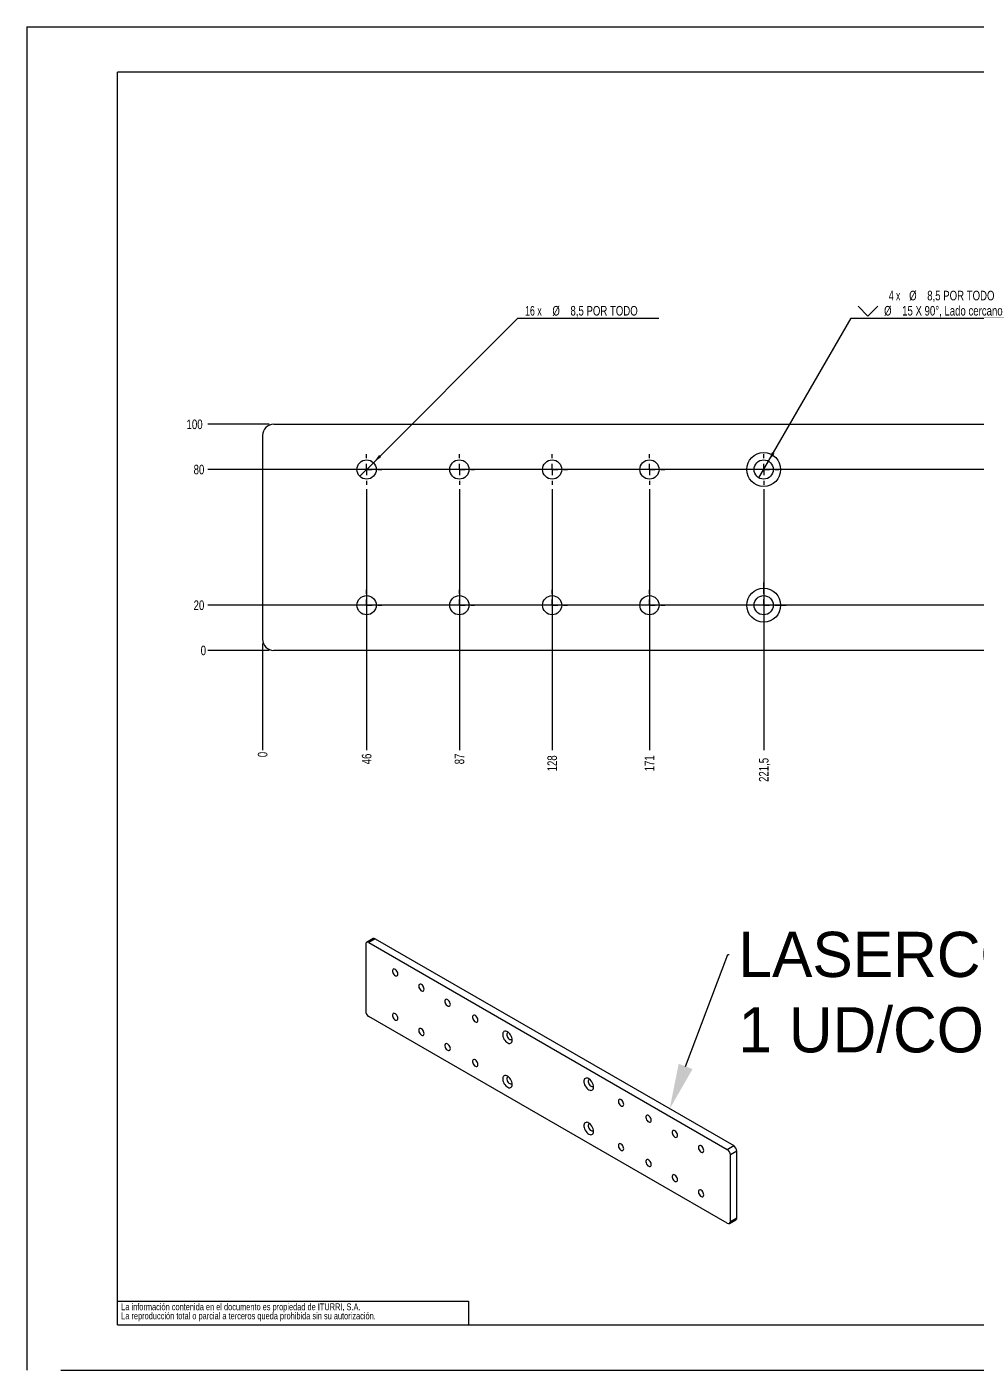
# Model space of a CAD drawing. Extents: x 0 to 1053, y 0 to 297.
# Drawn here: x 0 to 210, y 0 to 297 of the extents above; entities that cross this region are included whole.
import ezdxf
from ezdxf import colors
from ezdxf.entities.mleader import LeaderData, LeaderLine
from ezdxf.math import Vec2, Vec3

# ---------------------------------------------------------------- set-up
doc = ezdxf.new("R2010")
doc.units = 0
doc.linetypes.add('SLD-CONTINUA', pattern=[0])
doc.layers.get('0').update_dxf_attribs({"linetype": 'CONTINUOUS'})
doc.layers.add('FORMATO', color=7, linetype='SLD-CONTINUA')
doc.layers.add('SLD-0', color=179, linetype='SLD-CONTINUA')
doc.styles.add('SLDTEXTSTYLE1', font='TXT', dxfattribs={"width": 0.75})
doc.styles.add('SLDTEXTSTYLE2', font='TXT', dxfattribs={"width": 0.666667})
doc.styles.add('SLDTEXTSTYLE3', font='TXT', dxfattribs={"width": 0.6875})
doc.dimstyles.new('SLDDIMSTYLE0', dxfattribs={"dimtxt": 2.116667, "dimasz": 2.116667, "dimexe": 0, "dimexo": 0.0625, "dimgap": 0.529167, "dimtad": 0, "dimtih": 1, "dimtoh": 1, "dimdec": 0, "dimlfac": 2, "dimrnd": 1e-09, "dimdsep": 46, "dimtxsty": 'SLDTEXTSTYLE1', "dimblk1": 'NONE', "dimblk2": 'NONE', "dimsah": 1, "dimcen": 0.09, "dimadec": 0, "dimazin": 0, "dimtfac": 1, "dimtdec": 0, "dimtofl": 0, "dimtmove": 0, "dimatfit": 3, "dimldrblk": 'NONE', "dimfxl": 0, "dimtolj": 1, "dimtzin": 12, "dimarcsym": 0})
doc.dimstyles.new('SLDDIMSTYLE1', dxfattribs={"dimtxt": 2.116667, "dimasz": 2.116667, "dimexe": 0, "dimexo": 0.0625, "dimgap": 0.529167, "dimtad": 0, "dimtih": 1, "dimtoh": 1, "dimdec": 1, "dimlfac": 2, "dimrnd": 1e-09, "dimzin": 12, "dimdsep": 46, "dimtxsty": 'SLDTEXTSTYLE1', "dimblk1": 'NONE', "dimblk2": 'NONE', "dimsah": 1, "dimcen": 0.09, "dimadec": 0, "dimazin": 0, "dimtfac": 1, "dimtdec": 1, "dimtofl": 0, "dimtmove": 0, "dimatfit": 3, "dimldrblk": 'NONE', "dimfxl": 0, "dimtolj": 1, "dimtzin": 12, "dimarcsym": 0})
doc.dimstyles.new('SLDDIMSTYLE3', dxfattribs={"dimtxt": 2.116667, "dimasz": 2.116667, "dimexe": 0, "dimexo": 0.0625, "dimgap": 0.529167, "dimtad": 0, "dimtih": 1, "dimtoh": 1, "dimdec": 1, "dimlfac": 2, "dimrnd": 1e-09, "dimzin": 12, "dimdsep": 46, "dimtxsty": 'SLDTEXTSTYLE1', "dimblk1": 'NONE', "dimsah": 1, "dimcen": 0, "dimadec": 0, "dimazin": 0, "dimtfac": 1, "dimtdec": 1, "dimtmove": 0, "dimatfit": 3, "dimldrblk": 'NONE', "dimfxl": 0, "dimtolj": 1, "dimtzin": 12, "dimarcsym": 0})

# ---------------------------------------------------------------- blocks, each defined once
blk = doc.blocks.new('SW_NOTE_4')
at = {"layer": 'SLD-0', "color": 0, "char_height": 1.5, "attachment_point": 1, "style": 'SLDTEXTSTYLE1'}
for s, insert in [('La información contenida en el documento es propiedad de ITURRI, S.A.', (0, 1.93)), ('La reproducción total o parcial a terceros queda prohibida sin su autorización.', (0, -0.07))]:
    blk.add_mtext(s, dxfattribs=dict(at, insert=insert))
blk = doc.blocks.new('SW_NOTE_8')
at = {"layer": 'SLD-0', "color": 0, "char_height": 1.5, "attachment_point": 1, "style": 'SLDTEXTSTYLE1'}
for s, insert in [('La información contenida en el documento es propiedad de ITURRI, S.A.', (0, 1.93)), ('La reproducción total o parcial a terceros queda prohibida sin su autorización.', (0, -0.07))]:
    blk.add_mtext(s, dxfattribs=dict(at, insert=insert))
blk = doc.blocks.new('_D')
at = {"layer": 'FORMATO', "color": 7}
blk.add_line((53.58, 159.13), (39.98, 159.13), dxfattribs=at)
at = {"layer": 'FORMATO', "color": 7, "insert": (38.41, 160.18), "char_height": 2.12, "attachment_point": 1, "style": 'SLDTEXTSTYLE1'}
blk.add_mtext('0', dxfattribs=at)
blk = doc.blocks.new('_NONE')
blk = doc.blocks.new('_D_1')
at = {"layer": 'FORMATO', "color": 7}
blk.add_line((309.7, 169.13), (39.98, 169.13), dxfattribs=at)
at = {"layer": 'FORMATO', "color": 7, "insert": (36.85, 170.18), "char_height": 2.117, "attachment_point": 1, "style": 'SLDTEXTSTYLE1'}
blk.add_mtext('20', dxfattribs=at)
blk = doc.blocks.new('_D_2')
at = {"layer": 'FORMATO', "color": 7}
blk.add_line((309.7, 199.13), (39.98, 199.13), dxfattribs=at)
at = {"layer": 'FORMATO', "color": 7, "insert": (36.85, 200.18), "char_height": 2.117, "attachment_point": 1, "style": 'SLDTEXTSTYLE1'}
blk.add_mtext('80', dxfattribs=at)
blk = doc.blocks.new('_D_3')
at = {"layer": 'FORMATO', "color": 7}
blk.add_line((53.58, 209.13), (39.98, 209.13), dxfattribs=at)
at = {"layer": 'FORMATO', "color": 7, "insert": (35.29, 210.18), "char_height": 2.117, "attachment_point": 1, "style": 'SLDTEXTSTYLE1'}
blk.add_mtext('100', dxfattribs=at)
blk = doc.blocks.new('_D_4')
at = {"layer": 'FORMATO', "color": 7}
blk.add_line((52.08, 160.63), (52.08, 137.08), dxfattribs=at)
at = {"layer": 'FORMATO', "color": 7, "insert": (51.03, 135.52), "char_height": 2.12, "attachment_point": 1, "rotation": 90, "style": 'SLDTEXTSTYLE1'}
blk.add_mtext('0', dxfattribs=at)
blk = doc.blocks.new('_D_5')
at = {"layer": 'FORMATO', "color": 7}
blk.add_line((75.08, 194.76), (75.08, 137.08), dxfattribs=at)
at = {"layer": 'FORMATO', "color": 7, "insert": (74.03, 133.95), "char_height": 2.117, "attachment_point": 1, "rotation": 90, "style": 'SLDTEXTSTYLE1'}
blk.add_mtext('46', dxfattribs=at)
blk = doc.blocks.new('_D_6')
at = {"layer": 'FORMATO', "color": 7}
blk.add_line((95.58, 194.76), (95.58, 137.08), dxfattribs=at)
at = {"layer": 'FORMATO', "color": 7, "insert": (94.53, 133.95), "char_height": 2.117, "attachment_point": 1, "rotation": 90, "style": 'SLDTEXTSTYLE1'}
blk.add_mtext('87', dxfattribs=at)
blk = doc.blocks.new('_D_7')
at = {"layer": 'FORMATO', "color": 7}
blk.add_line((116.08, 194.76), (116.08, 137.08), dxfattribs=at)
at = {"layer": 'FORMATO', "color": 7, "insert": (115.03, 132.39), "char_height": 2.117, "attachment_point": 1, "rotation": 90, "style": 'SLDTEXTSTYLE1'}
blk.add_mtext('128', dxfattribs=at)
blk = doc.blocks.new('_D_8')
at = {"layer": 'FORMATO', "color": 7}
blk.add_line((137.58, 194.76), (137.58, 137.08), dxfattribs=at)
at = {"layer": 'FORMATO', "color": 7, "insert": (136.53, 132.39), "char_height": 2.117, "attachment_point": 1, "rotation": 90, "style": 'SLDTEXTSTYLE1'}
blk.add_mtext('171', dxfattribs=at)
blk = doc.blocks.new('_D_9')
at = {"layer": 'FORMATO', "color": 7}
blk.add_line((162.83, 194.76), (162.83, 137.08), dxfattribs=at)
at = {"layer": 'FORMATO', "color": 7, "insert": (161.78, 130.05), "char_height": 2.117, "attachment_point": 1, "rotation": 90, "style": 'SLDTEXTSTYLE1'}
blk.add_mtext('221,5', dxfattribs=at)
blk = doc.blocks.new('_D_10')
at = {"layer": 'FORMATO', "color": 7}
blk.add_line((226.33, 193.13), (226.33, 137.08), dxfattribs=at)
at = {"layer": 'FORMATO', "color": 7, "insert": (225.28, 130.05), "char_height": 2.117, "attachment_point": 1, "rotation": 90, "style": 'SLDTEXTSTYLE1'}
blk.add_mtext('348,5', dxfattribs=at)
blk = doc.blocks.new('_D_11')
at = {"layer": 'FORMATO', "color": 7}
blk.add_line((251.58, 194.76), (251.58, 137.08), dxfattribs=at)
at = {"layer": 'FORMATO', "color": 7, "insert": (250.53, 132.39), "char_height": 2.117, "attachment_point": 1, "rotation": 90, "style": 'SLDTEXTSTYLE1'}
blk.add_mtext('399', dxfattribs=at)
blk = doc.blocks.new('_D_12')
at = {"layer": 'FORMATO', "color": 7}
blk.add_line((273.08, 194.76), (273.08, 137.08), dxfattribs=at)
at = {"layer": 'FORMATO', "color": 7, "insert": (272.03, 132.39), "char_height": 2.117, "attachment_point": 1, "rotation": 90, "style": 'SLDTEXTSTYLE1'}
blk.add_mtext('442', dxfattribs=at)
blk = doc.blocks.new('_D_13')
at = {"layer": 'FORMATO', "color": 7}
blk.add_line((293.58, 194.76), (293.58, 137.08), dxfattribs=at)
at = {"layer": 'FORMATO', "color": 7, "insert": (292.53, 132.39), "char_height": 2.117, "attachment_point": 1, "rotation": 90, "style": 'SLDTEXTSTYLE1'}
blk.add_mtext('483', dxfattribs=at)
blk = doc.blocks.new('_D_14')
at = {"layer": 'FORMATO', "color": 7}
blk.add_line((314.08, 194.76), (314.08, 137.08), dxfattribs=at)
at = {"layer": 'FORMATO', "color": 7, "insert": (313.03, 132.39), "char_height": 2.117, "attachment_point": 1, "rotation": 90, "style": 'SLDTEXTSTYLE1'}
blk.add_mtext('524', dxfattribs=at)
blk = doc.blocks.new('_D_15')
at = {"layer": 'FORMATO', "color": 7}
blk.add_line((337.08, 160.63), (337.08, 137.08), dxfattribs=at)
at = {"layer": 'FORMATO', "color": 7, "insert": (336.03, 132.39), "char_height": 2.117, "attachment_point": 1, "rotation": 90, "style": 'SLDTEXTSTYLE1'}
blk.add_mtext('570', dxfattribs=at)
blk = doc.blocks.new('SW_SYMBOL_HOLE_SINK')
at = {"layer": 'FORMATO', "color": 0}
for p, q in [((0, 875), (800, 75)), ((800, 75), (1600, 875))]:
    blk.add_line(p, q, dxfattribs=at)
blk = doc.blocks.new('_D_17')
at = {"layer": 'FORMATO'}
for p, q in [((163.89, 200.97), (182.13, 232.56)), ((182.13, 232.56), (225.26, 232.56)), ((161.77, 197.29), (163.89, 200.97))]:
    blk.add_line(p, q, dxfattribs=at)
blk.add_solid([(163.89, 200.97), (165.23, 202.64), (164.67, 202.97)], dxfattribs=at)
at = {"layer": 'FORMATO', "xscale": 0.0027037109375, "yscale": 0.0027037109375, "zscale": 0.0027037109375}
blk.add_blockref('SW_SYMBOL_HOLE_SINK', (183.72, 232.86), dxfattribs=at)
at = {"layer": 'FORMATO', "attachment_point": 1}
for s, insert, char_height, style in [('4 x', (190.5, 238.65), 2.117, 'SLDTEXTSTYLE2'), ('%%c', (194.98, 238.65), 2.117, 'SLDTEXTSTYLE1'), ('8,5 POR TODO', (198.97, 238.65), 2.1167, 'SLDTEXTSTYLE1'), ('%%c', (189.44, 235.29), 2.117, 'SLDTEXTSTYLE1'), ('15 X 90°, Lado cercano', (193.43, 235.29), 2.1167, 'SLDTEXTSTYLE1')]:
    blk.add_mtext(s, dxfattribs=dict(at, insert=insert, char_height=char_height, style=style))
blk = doc.blocks.new('_D_18')
at = {"layer": 'FORMATO'}
for p, q in [((76.58, 200.63), (108.51, 232.56)), ((108.51, 232.56), (139.64, 232.56)), ((73.58, 197.63), (76.58, 200.63))]:
    blk.add_line(p, q, dxfattribs=at)
blk.add_solid([(76.58, 200.63), (78.31, 201.9), (77.85, 202.36)], dxfattribs=at)
at = {"layer": 'FORMATO', "attachment_point": 1}
for s, insert, char_height, style in [('16 x', (110.1, 235.29), 2.117, 'SLDTEXTSTYLE3'), ('%%c', (116.14, 235.29), 2.117, 'SLDTEXTSTYLE1'), ('8,5 POR TODO', (120.13, 235.29), 2.1167, 'SLDTEXTSTYLE1')]:
    blk.add_mtext(s, dxfattribs=dict(at, insert=insert, char_height=char_height, style=style))
blk = doc.blocks.new('SW_CENTERMARKSYMBOL_5')
at = {"layer": 'FORMATO', "color": 0}
for p, q in [((0, 2.5), (0, 3.375)), ((-2.5, 0), (-3.375, 0)), ((0, 0), (-1.25, 0)), ((0, 0), (0, 1.25)), ((0, 0), (0, -1.25)), ((0, 0), (1.25, 0)), ((2.5, 0), (3.375, 0)), ((0, -2.5), (0, -3.375))]:
    blk.add_line(p, q, dxfattribs=at)
blk = doc.blocks.new('SW_CENTERMARKSYMBOL_6')
at = {"layer": 'FORMATO', "color": 0}
for p, q in [((0, 2.5), (0, 3.375)), ((-2.5, 0), (-3.375, 0)), ((0, 0), (-1.25, 0)), ((0, 0), (0, 1.25)), ((0, 0), (0, -1.25)), ((0, 0), (1.25, 0)), ((2.5, 0), (3.375, 0)), ((0, -2.5), (0, -3.375))]:
    blk.add_line(p, q, dxfattribs=at)
blk = doc.blocks.new('SW_CENTERMARKSYMBOL_7')
at = {"layer": 'FORMATO', "color": 0}
for p, q in [((0, 2.5), (0, 3.375)), ((-2.5, 0), (-3.375, 0)), ((0, 0), (-1.25, 0)), ((0, 0), (0, 1.25)), ((0, 0), (0, -1.25)), ((0, 0), (1.25, 0)), ((2.5, 0), (3.375, 0)), ((0, -2.5), (0, -3.375))]:
    blk.add_line(p, q, dxfattribs=at)
blk = doc.blocks.new('SW_CENTERMARKSYMBOL_8')
at = {"layer": 'FORMATO', "color": 0}
for p, q in [((0, 2.5), (0, 3.375)), ((-2.5, 0), (-3.375, 0)), ((0, 0), (-1.25, 0)), ((0, 0), (0, 1.25)), ((0, 0), (0, -1.25)), ((0, 0), (1.25, 0)), ((2.5, 0), (3.375, 0)), ((0, -2.5), (0, -3.375))]:
    blk.add_line(p, q, dxfattribs=at)
blk = doc.blocks.new('SW_CENTERMARKSYMBOL_9')
at = {"layer": 'FORMATO', "color": 0}
for p, q in [((0, 2.5), (0, 3.375)), ((-2.5, 0), (-3.375, 0)), ((0, 0), (-1.25, 0)), ((0, 0), (0, 1.25)), ((0, 0), (0, -1.25)), ((0, 0), (1.25, 0)), ((2.5, 0), (3.375, 0)), ((0, -2.5), (0, -3.375))]:
    blk.add_line(p, q, dxfattribs=at)
blk = doc.blocks.new('SW_CENTERMARKSYMBOL_10')
at = {"layer": 'FORMATO', "color": 0}
for p, q in [((0, 2.5), (0, 3.375)), ((-2.5, 0), (-3.375, 0)), ((0, 0), (-1.25, 0)), ((0, 0), (0, 1.25)), ((0, 0), (0, -1.25)), ((0, 0), (1.25, 0)), ((2.5, 0), (3.375, 0)), ((0, -2.5), (0, -3.375))]:
    blk.add_line(p, q, dxfattribs=at)
blk = doc.blocks.new('SW_CENTERMARKSYMBOL_11')
at = {"layer": 'FORMATO', "color": 0}
for p, q in [((0, 2.5), (0, 3.375)), ((-2.5, 0), (-3.375, 0)), ((0, 0), (-1.25, 0)), ((0, 0), (0, 1.25)), ((0, 0), (0, -1.25)), ((0, 0), (1.25, 0)), ((2.5, 0), (3.375, 0)), ((0, -2.5), (0, -3.375))]:
    blk.add_line(p, q, dxfattribs=at)
blk = doc.blocks.new('SW_CENTERMARKSYMBOL_12')
at = {"layer": 'FORMATO', "color": 0}
for p, q in [((0, 2.5), (0, 3.375)), ((-2.5, 0), (-3.375, 0)), ((0, 0), (-1.25, 0)), ((0, 0), (0, 1.25)), ((0, 0), (0, -1.25)), ((0, 0), (1.25, 0)), ((2.5, 0), (3.375, 0)), ((0, -2.5), (0, -3.375))]:
    blk.add_line(p, q, dxfattribs=at)
blk = doc.blocks.new('SW_CENTERMARKSYMBOL_13')
at = {"layer": 'FORMATO', "color": 0}
for p, q in [((0, 2.5), (0, 3.375)), ((-2.5, 0), (-3.375, 0)), ((0, 0), (-1.25, 0)), ((0, 0), (0, 1.25)), ((0, 0), (0, -1.25)), ((0, 0), (1.25, 0)), ((2.5, 0), (3.375, 0)), ((0, -2.5), (0, -3.375))]:
    blk.add_line(p, q, dxfattribs=at)
blk = doc.blocks.new('SW_CENTERMARKSYMBOL_14')
at = {"layer": 'FORMATO', "color": 0}
for p, q in [((0, 2.5), (0, 5)), ((-2.5, 0), (-5, 0)), ((0, 0), (-1.25, 0)), ((0, 0), (0, 1.25)), ((0, 0), (0, -1.25)), ((0, 0), (1.25, 0)), ((2.5, 0), (5, 0)), ((0, -2.5), (0, -5))]:
    blk.add_line(p, q, dxfattribs=at)

msp = doc.modelspace()

# ---------------------------------------------------------------- linework, layer by layer
at = {"color": 7, "linetype": 'SLD-CONTINUA'}
for p, q in [((0, 297), (420, 297)), ((0, 297), (0, -0.001)), ((410, 287), (20, 287)), ((20, 10), (20, 287)), ((54.58, 209.13), (334.58, 209.13)), ((52.08, 206.63), (52.08, 161.63)), ((334.58, 159.13), (54.58, 159.13)), ((76.502, 95.399), (75.088, 94.582)), ((77.002, 95.349), (75.588, 94.533)), ((77.002, 95.349), (156.198, 49.63)), ((74.881, 94.124), (74.881, 79.427)), ((75.588, 94.533), (154.784, 48.814)), ((154.784, 32.483), (75.588, 78.202)), ((154.784, 48.814), (156.198, 49.63)), ((156.905, 48.406), (155.491, 47.589)), ((155.491, 32.891), (155.491, 47.589)), ((156.905, 33.708), (156.905, 48.406)), ((155.284, 32.434), (156.698, 33.25)), ((155.491, 32.891), (156.905, 33.708)), ((20, 10), (410, 10)), ((7.531, 0), (420, 0))]:
    msp.add_line(p, q, dxfattribs=at)
at = {"color": 7, "linetype": 'SLD-CONTINUA', "flags": 128}
for points in [[(81.987, 87.572), (81.961, 87.792), (81.883, 88.024), (81.761, 88.246), (81.606, 88.439), (81.431, 88.586), (81.253, 88.673), (81.086, 88.694), (80.946, 88.646), (80.845, 88.533), (80.792, 88.366), (80.792, 88.159), (80.845, 87.931), (80.946, 87.702), (81.086, 87.492), (81.253, 87.32), (81.431, 87.201), (81.606, 87.147), (81.761, 87.16), (81.883, 87.242), (81.961, 87.383), (81.987, 87.572)], [(87.786, 84.225), (87.759, 84.445), (87.681, 84.676), (87.559, 84.898), (87.404, 85.091), (87.23, 85.238), (87.051, 85.326), (86.884, 85.347), (86.744, 85.299), (86.643, 85.186), (86.59, 85.019), (86.59, 84.812), (86.643, 84.584), (86.744, 84.354), (86.884, 84.144), (87.051, 83.973), (87.23, 83.854), (87.404, 83.799), (87.559, 83.813), (87.681, 83.894), (87.759, 84.036), (87.786, 84.225)], [(93.584, 80.878), (93.557, 81.098), (93.48, 81.329), (93.358, 81.551), (93.203, 81.744), (93.028, 81.891), (92.849, 81.979), (92.682, 81.999), (92.542, 81.951), (92.441, 81.839), (92.389, 81.671), (92.389, 81.464), (92.441, 81.236), (92.542, 81.007), (92.682, 80.797), (92.849, 80.625), (93.028, 80.507), (93.203, 80.452), (93.358, 80.466), (93.48, 80.547), (93.557, 80.689), (93.584, 80.878)], [(81.987, 77.774), (81.961, 77.994), (81.883, 78.225), (81.761, 78.447), (81.606, 78.64), (81.431, 78.787), (81.253, 78.875), (81.086, 78.895), (80.946, 78.847), (80.845, 78.735), (80.792, 78.567), (80.792, 78.361), (80.845, 78.132), (80.946, 77.903), (81.086, 77.693), (81.253, 77.521), (81.431, 77.403), (81.606, 77.348), (81.761, 77.362), (81.883, 77.443), (81.961, 77.585), (81.987, 77.774)], [(99.665, 77.367), (99.638, 77.587), (99.561, 77.819), (99.439, 78.041), (99.284, 78.234), (99.109, 78.38), (98.93, 78.468), (98.764, 78.489), (98.624, 78.441), (98.523, 78.328), (98.47, 78.161), (98.47, 77.954), (98.523, 77.726), (98.624, 77.497), (98.764, 77.287), (98.93, 77.115), (99.109, 76.996), (99.284, 76.941), (99.439, 76.955), (99.561, 77.037), (99.638, 77.178), (99.665, 77.367)], [(87.786, 74.427), (87.759, 74.647), (87.681, 74.878), (87.559, 75.1), (87.404, 75.293), (87.23, 75.44), (87.051, 75.527), (86.884, 75.548), (86.744, 75.5), (86.643, 75.387), (86.59, 75.22), (86.59, 75.013), (86.643, 74.785), (86.744, 74.556), (86.884, 74.346), (87.051, 74.174), (87.23, 74.056), (87.404, 74.001), (87.559, 74.015), (87.681, 74.096), (87.759, 74.237), (87.786, 74.427)], [(107.267, 72.979), (107.242, 73.257), (107.169, 73.55), (107.05, 73.845), (106.893, 74.129), (106.703, 74.387), (106.49, 74.608), (106.263, 74.781), (106.034, 74.899), (105.813, 74.956), (105.611, 74.949), (105.436, 74.878), (105.297, 74.748), (105.201, 74.563), (105.151, 74.333), (105.151, 74.068), (105.201, 73.781), (105.297, 73.485), (105.436, 73.194), (105.611, 72.921), (105.813, 72.68), (106.034, 72.482), (106.263, 72.335), (106.49, 72.247), (106.703, 72.222), (106.893, 72.261), (107.05, 72.363), (107.169, 72.521), (107.242, 72.73), (107.267, 72.979)], [(106.469, 74.626), (106.365, 74.631), (106.225, 74.583), (106.124, 74.47), (106.071, 74.303), (106.071, 74.096), (106.124, 73.868), (106.225, 73.639), (106.365, 73.429), (106.532, 73.257), (106.71, 73.139), (106.885, 73.084), (107.04, 73.098), (107.162, 73.179), (107.233, 73.302)], [(93.584, 71.079), (93.557, 71.299), (93.48, 71.531), (93.358, 71.753), (93.203, 71.946), (93.028, 72.093), (92.849, 72.18), (92.682, 72.201), (92.542, 72.153), (92.441, 72.04), (92.389, 71.873), (92.389, 71.666), (92.441, 71.438), (92.542, 71.209), (92.682, 70.999), (92.849, 70.827), (93.028, 70.708), (93.203, 70.653), (93.358, 70.667), (93.48, 70.749), (93.557, 70.89), (93.584, 71.079)], [(99.665, 67.569), (99.638, 67.789), (99.561, 68.02), (99.439, 68.242), (99.284, 68.435), (99.109, 68.582), (98.93, 68.67), (98.764, 68.69), (98.624, 68.642), (98.523, 68.53), (98.47, 68.362), (98.47, 68.155), (98.523, 67.927), (98.624, 67.698), (98.764, 67.488), (98.93, 67.316), (99.109, 67.198), (99.284, 67.143), (99.439, 67.157), (99.561, 67.238), (99.638, 67.38), (99.665, 67.569)], [(107.267, 63.181), (107.242, 63.458), (107.169, 63.751), (107.05, 64.047), (106.893, 64.33), (106.703, 64.588), (106.49, 64.809), (106.263, 64.983), (106.034, 65.101), (105.813, 65.157), (105.611, 65.15), (105.436, 65.08), (105.297, 64.949), (105.201, 64.764), (105.151, 64.534), (105.151, 64.269), (105.201, 63.982), (105.297, 63.686), (105.436, 63.395), (105.611, 63.123), (105.813, 62.882), (106.034, 62.683), (106.263, 62.537), (106.49, 62.449), (106.703, 62.424), (106.893, 62.463), (107.05, 62.564), (107.169, 62.723), (107.242, 62.932), (107.267, 63.181)], [(106.469, 64.828), (106.365, 64.833), (106.225, 64.785), (106.124, 64.672), (106.071, 64.505), (106.071, 64.298), (106.124, 64.07), (106.225, 63.841), (106.365, 63.631), (106.532, 63.459), (106.71, 63.34), (106.885, 63.285), (107.04, 63.299), (107.162, 63.381), (107.233, 63.503)], [(125.227, 62.611), (125.202, 62.888), (125.129, 63.182), (125.011, 63.477), (124.853, 63.76), (124.663, 64.018), (124.45, 64.239), (124.224, 64.413), (123.995, 64.531), (123.774, 64.587), (123.571, 64.58), (123.396, 64.51), (123.258, 64.379), (123.161, 64.194), (123.112, 63.964), (123.112, 63.699), (123.161, 63.412), (123.258, 63.116), (123.396, 62.825), (123.571, 62.553), (123.774, 62.312), (123.995, 62.113), (124.224, 61.967), (124.45, 61.879), (124.663, 61.854), (124.853, 61.893), (125.011, 61.994), (125.129, 62.153), (125.202, 62.362), (125.227, 62.611)], [(124.429, 64.258), (124.325, 64.263), (124.185, 64.215), (124.085, 64.102), (124.032, 63.935), (124.032, 63.728), (124.085, 63.5), (124.185, 63.271), (124.325, 63.061), (124.492, 62.889), (124.671, 62.77), (124.846, 62.715), (125.001, 62.729), (125.123, 62.811), (125.194, 62.933)], [(131.909, 58.753), (131.883, 58.973), (131.805, 59.204), (131.683, 59.426), (131.528, 59.619), (131.353, 59.766), (131.174, 59.854), (131.008, 59.875), (130.868, 59.827), (130.767, 59.714), (130.714, 59.547), (130.714, 59.34), (130.767, 59.112), (130.868, 58.882), (131.008, 58.673), (131.174, 58.501), (131.353, 58.382), (131.528, 58.327), (131.683, 58.341), (131.805, 58.422), (131.883, 58.564), (131.909, 58.753)], [(125.227, 52.812), (125.202, 53.09), (125.129, 53.383), (125.011, 53.678), (124.853, 53.962), (124.663, 54.22), (124.45, 54.441), (124.224, 54.614), (123.995, 54.732), (123.774, 54.789), (123.571, 54.782), (123.396, 54.711), (123.258, 54.581), (123.161, 54.396), (123.112, 54.166), (123.112, 53.901), (123.161, 53.614), (123.258, 53.318), (123.396, 53.027), (123.571, 52.754), (123.774, 52.513), (123.995, 52.315), (124.224, 52.168), (124.45, 52.081), (124.663, 52.056), (124.853, 52.095), (125.011, 52.196), (125.129, 52.355), (125.202, 52.563), (125.227, 52.812)], [(124.429, 54.459), (124.325, 54.464), (124.185, 54.416), (124.085, 54.304), (124.032, 54.136), (124.032, 53.93), (124.085, 53.701), (124.185, 53.472), (124.325, 53.262), (124.492, 53.09), (124.671, 52.972), (124.846, 52.917), (125.001, 52.931), (125.123, 53.012), (125.194, 53.135)], [(137.99, 55.243), (137.964, 55.463), (137.886, 55.694), (137.764, 55.916), (137.609, 56.109), (137.434, 56.256), (137.256, 56.343), (137.089, 56.364), (136.949, 56.316), (136.848, 56.203), (136.795, 56.036), (136.795, 55.829), (136.848, 55.601), (136.949, 55.372), (137.089, 55.162), (137.256, 54.99), (137.434, 54.872), (137.609, 54.817), (137.764, 54.831), (137.886, 54.912), (137.964, 55.053), (137.99, 55.243)], [(143.789, 51.895), (143.762, 52.115), (143.684, 52.347), (143.562, 52.569), (143.407, 52.762), (143.232, 52.909), (143.054, 52.996), (142.887, 53.017), (142.747, 52.969), (142.646, 52.856), (142.593, 52.689), (142.593, 52.482), (142.646, 52.254), (142.747, 52.025), (142.887, 51.815), (143.054, 51.643), (143.232, 51.524), (143.407, 51.469), (143.562, 51.483), (143.684, 51.565), (143.762, 51.706), (143.789, 51.895)], [(131.909, 48.955), (131.883, 49.175), (131.805, 49.406), (131.683, 49.628), (131.528, 49.821), (131.353, 49.968), (131.174, 50.056), (131.008, 50.076), (130.868, 50.028), (130.767, 49.915), (130.714, 49.748), (130.714, 49.541), (130.767, 49.313), (130.868, 49.084), (131.008, 48.874), (131.174, 48.702), (131.353, 48.584), (131.528, 48.529), (131.683, 48.543), (131.805, 48.624), (131.883, 48.766), (131.909, 48.955)], [(149.587, 48.548), (149.56, 48.768), (149.482, 48.999), (149.361, 49.221), (149.205, 49.414), (149.031, 49.561), (148.852, 49.649), (148.685, 49.67), (148.545, 49.621), (148.444, 49.509), (148.392, 49.342), (148.392, 49.135), (148.444, 48.907), (148.545, 48.677), (148.685, 48.467), (148.852, 48.296), (149.031, 48.177), (149.205, 48.122), (149.361, 48.136), (149.482, 48.217), (149.56, 48.359), (149.587, 48.548)], [(137.99, 45.444), (137.964, 45.664), (137.886, 45.895), (137.764, 46.117), (137.609, 46.31), (137.434, 46.457), (137.256, 46.545), (137.089, 46.566), (136.949, 46.518), (136.848, 46.405), (136.795, 46.238), (136.795, 46.031), (136.848, 45.803), (136.949, 45.573), (137.089, 45.364), (137.256, 45.192), (137.434, 45.073), (137.609, 45.018), (137.764, 45.032), (137.886, 45.113), (137.964, 45.255), (137.99, 45.444)], [(143.789, 42.097), (143.762, 42.317), (143.684, 42.548), (143.562, 42.77), (143.407, 42.963), (143.232, 43.11), (143.054, 43.198), (142.887, 43.218), (142.747, 43.17), (142.646, 43.058), (142.593, 42.89), (142.593, 42.683), (142.646, 42.455), (142.747, 42.226), (142.887, 42.016), (143.054, 41.844), (143.232, 41.726), (143.407, 41.671), (143.562, 41.685), (143.684, 41.766), (143.762, 41.908), (143.789, 42.097)], [(149.587, 38.75), (149.56, 38.97), (149.482, 39.201), (149.361, 39.423), (149.205, 39.616), (149.031, 39.763), (148.852, 39.85), (148.685, 39.871), (148.545, 39.823), (148.444, 39.71), (148.392, 39.543), (148.392, 39.336), (148.444, 39.108), (148.545, 38.879), (148.685, 38.669), (148.852, 38.497), (149.031, 38.379), (149.205, 38.324), (149.361, 38.338), (149.482, 38.419), (149.56, 38.56), (149.587, 38.75)]]:
    msp.add_lwpolyline(points, dxfattribs=at)
at = {"color": 7, "linetype": 'SLD-CONTINUA'}
for centre, radius in [((162.83, 199.13), 3.75), ((75.08, 199.13), 2.125), ((95.58, 199.13), 2.125), ((116.08, 199.13), 2.125), ((137.58, 199.13), 2.125), ((162.83, 199.13), 2.125), ((162.83, 169.13), 3.75), ((75.08, 169.13), 2.125), ((95.58, 169.13), 2.125), ((116.08, 169.13), 2.125), ((137.58, 169.13), 2.125), ((162.83, 169.13), 2.125)]:
    msp.add_circle(centre, radius, dxfattribs=at)
for centre, radius, start, end in [((54.58, 206.63), 2.5, 90, 180), ((54.58, 161.63), 2.5, 180, 270), ((76.709, 94.94), 0.503, 54.38226, 114.30744), ((75.312, 94.194), 0.437, 50.79665, 189.21418), ((76.416, 79.497), 1.537, 182.60542, 237.39455), ((153.956, 47.519), 1.537, 2.60542, 57.39455), ((155.37, 48.336), 1.537, 2.60542, 57.39455), ((155.06, 32.822), 0.437, 230.79665, 9.21418), ((156.437, 33.644), 0.473, 303.56288, 7.74922)]:
    msp.add_arc(centre, radius, start, end, dxfattribs=at)
at = {"layer": 'SLD-0'}
for p, q in [((20.002, 15.245), (97.629, 15.245)), ((97.629, 15.245), (97.629, 10))]:
    msp.add_line(p, q, dxfattribs=at)

# ---------------------------------------------------------------- block references
at = {"layer": 'FORMATO', "color": 7}
for name, p in [('SW_CENTERMARKSYMBOL_9', (75.08, 199.13)), ('SW_CENTERMARKSYMBOL_8', (95.58, 199.13)), ('SW_CENTERMARKSYMBOL_7', (116.08, 199.13)), ('SW_CENTERMARKSYMBOL_6', (137.58, 199.13)), ('SW_CENTERMARKSYMBOL_5', (162.83, 199.13)), ('SW_CENTERMARKSYMBOL_10', (75.08, 169.13)), ('SW_CENTERMARKSYMBOL_11', (95.58, 169.13)), ('SW_CENTERMARKSYMBOL_12', (116.08, 169.13)), ('SW_CENTERMARKSYMBOL_13', (137.58, 169.13)), ('SW_CENTERMARKSYMBOL_14', (162.83, 169.13))]:
    msp.add_blockref(name, p, dxfattribs=at)
at = {"layer": 'SLD-0'}
for name in ['SW_NOTE_4', 'SW_NOTE_8']:
    msp.add_blockref(name, (20.838, 12.819), dxfattribs=at)

# ---------------------------------------------------------------- dimensions: what is measured, and where the dimension line sits
at = {"layer": 'FORMATO'}
for p1, p2, text, picture, middle in [((161.767, 197.29), (163.892, 200.97), '4 x <> POR TODO\\P{\\fGDT;w}%%c 15 X 90°, Lado cercano', '_D_17', (204.49, 235.926)), ((73.577, 197.627), (76.582, 200.633), '16 x <> POR TODO\\P', '_D_18', (124.868, 234.244))]:
    dim = msp.add_diameter_dim_2p(p1=p1, p2=p2, text=text, dimstyle='SLDDIMSTYLE3', dxfattribs=at)
    dim.commit()
    dim.dimension.update_dxf_attribs({"geometry": picture, "text_midpoint": middle, "dimtype": 163})
at = {"layer": 'FORMATO', "color": 7}
for feature_location, offset, dtype, origin, dimstyle, picture, middle in [((54.58, 209.13), (-14.602, 0), 0, (54.58, 159.13), 'SLDDIMSTYLE1', '_D_3', (37.631, 209.13)), ((310.705, 199.13), (-270.727, 0), 0, (54.58, 159.13), 'SLDDIMSTYLE1', '_D_2', (38.413, 199.13)), ((75.08, 195.755), (0, -58.673), 1, (52.08, 161.63), 'SLDDIMSTYLE1', '_D_5', (75.08, 135.518)), ((95.58, 195.755), (0, -58.673), 1, (52.08, 161.63), 'SLDDIMSTYLE1', '_D_6', (95.58, 135.518)), ((116.08, 195.755), (0, -58.673), 1, (52.08, 161.63), 'SLDDIMSTYLE1', '_D_7', (116.08, 134.736)), ((137.58, 195.755), (0, -58.673), 1, (52.08, 161.63), 'SLDDIMSTYLE1', '_D_8', (137.58, 134.736)), ((162.83, 195.755), (0, -58.673), 1, (52.08, 161.63), 'SLDDIMSTYLE1', '_D_9', (162.83, 133.564)), ((251.58, 195.755), (0, -58.673), 1, (52.08, 161.63), 'SLDDIMSTYLE1', '_D_11', (251.58, 134.736)), ((273.08, 195.755), (0, -58.673), 1, (52.08, 161.63), 'SLDDIMSTYLE1', '_D_12', (273.08, 134.736)), ((293.58, 195.755), (0, -58.673), 1, (52.08, 161.63), 'SLDDIMSTYLE1', '_D_13', (293.58, 134.736)), ((314.08, 195.755), (0, -58.673), 1, (52.08, 161.63), 'SLDDIMSTYLE1', '_D_14', (314.08, 134.736)), ((226.33, 194.13), (0, -57.048), 1, (52.08, 161.63), 'SLDDIMSTYLE1', '_D_10', (226.33, 133.564)), ((310.705, 169.13), (-270.727, 0), 0, (54.58, 159.13), 'SLDDIMSTYLE1', '_D_1', (38.413, 169.13)), ((52.079775119, 161.630006197), (0, -24.548196241), 1, (52.079775119, 161.630006197), 'SLDDIMSTYLE0', '_D_4', (52.079775119, 136.299819194)), ((337.08, 161.63), (0, -24.548), 1, (52.08, 161.63), 'SLDDIMSTYLE1', '_D_15', (337.08, 134.736)), ((54.579775119, 159.130006197), (-14.602495271, 0), 0, (54.579775119, 159.130006197), 'SLDDIMSTYLE0', '_D', (39.195289086, 159.130006197))]:
    dim = msp.add_ordinate_dim(feature_location=feature_location, offset=offset, dtype=dtype, origin=origin, dimstyle=dimstyle, dxfattribs=at)
    dim.commit()
    dim.dimension.update_dxf_attribs({"geometry": picture, "text_midpoint": middle})

# ---------------------------------------------------------------- leaders
ml = msp.add_multileader_mtext('Standard')
ml.set_content('LASERCOR\\P1 UD/CONJ', color=256)
ml.set_leader_properties()
ml.build(insert=Vec2(0, 0))
ml.multileader.update_dxf_attribs({"text_right_attachment_type": 6, "dogleg_length": 0.36, "arrow_head_size": 10})
ctx = ml.context
ctx.base_point, ctx.char_height, ctx.arrow_head_size, ctx.plane_origin = Vec3(155.239, 91.919), 10, 10, Vec3(298.568, -78.072)
ctx.right_attachment = 6
notes = []
notes.append((ctx, [(1, (1, 1, 0), (154.879, 91.919), (1, 0), 0.36, [(0, [(142.065, 57.789)], 0, [])])]))
ctx.mtext.insert, ctx.mtext.flow_direction = Vec3(157.239, 96.919), 5
for ctx, leaders in notes:
    for number, flags, end, landing, length, lines in leaders:
        leader = LeaderData()
        leader.index, (leader.has_last_leader_line, leader.has_dogleg_vector, leader.attachment_direction) = number, flags
        leader.last_leader_point, leader.dogleg_vector, leader.dogleg_length = Vec3(end), Vec3(landing), length
        for number, points, colour, breaks in lines:
            line = LeaderLine()
            line.index, line.vertices, line.color, line.breaks = number, Vec3.list(points), colors.encode_raw_color(colour), breaks
            leader.lines.append(line)
        ctx.leaders.append(leader)

doc.saveas('drawing.dxf')
